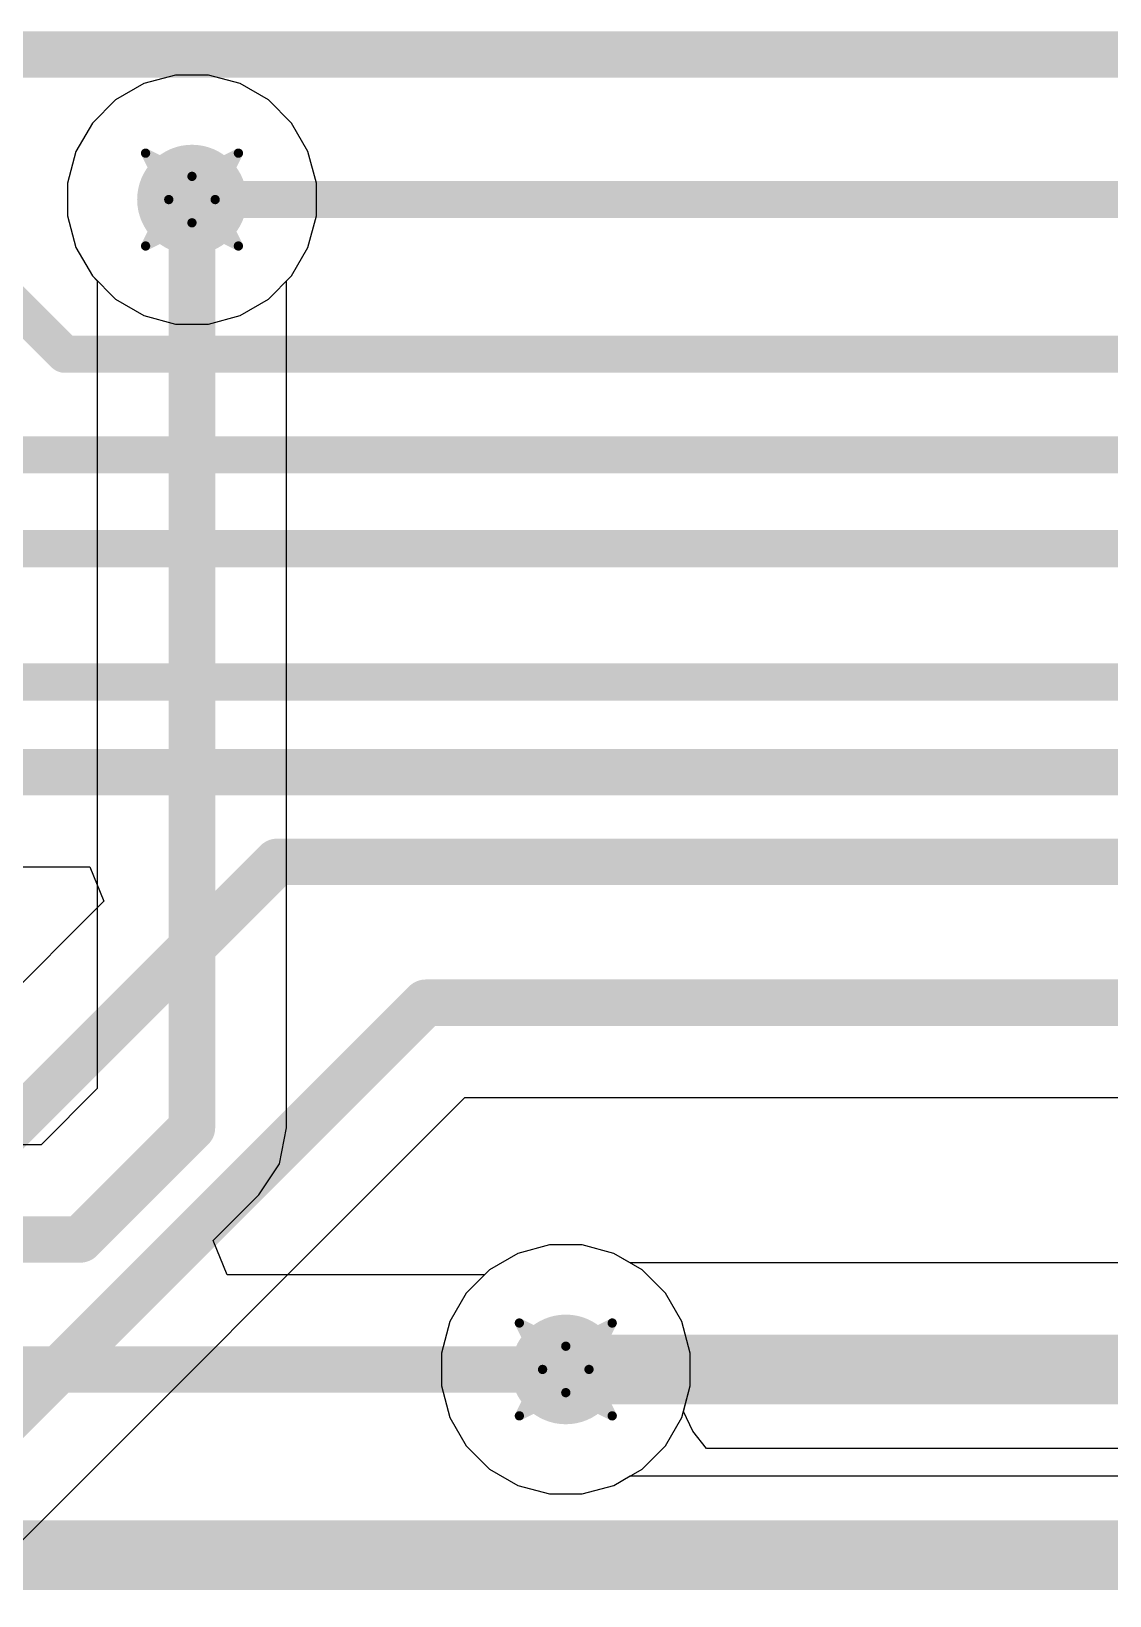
# Model space of a CAD drawing. Header units: inches. Extents: x -36 to 349, y -11 to 240.
# Drawn here: x 102.51 to 108.41, y 56.45 to 65.01 of the extents above; entities that cross this region are included whole.
import ezdxf

# ---------------------------------------------------------------- set-up
doc = ezdxf.new("R2010")
doc.units = ezdxf.units.IN
for name, color, linetype in [('Bottom Layer', 5, 'Continuous'), ('Drill Drawing', 1, 'Continuous'), ('Layer 1', 16, 'Continuous'), ('Layer 2', 76, 'Continuous'), ('Top Layer', 1, 'Continuous'), ('Via Holes', 16, 'Continuous')]:
    doc.layers.add(name, color=color, linetype=linetype)

msp = doc.modelspace()

# ---------------------------------------------------------------- hatches: boundary and pattern name
at = {"layer": 'Bottom Layer'}
h = msp.add_hatch(color=5, dxfattribs=at)
edge = h.paths.add_edge_path()
edge.add_arc((103.387, 64.0842), 0.3, 0, 360)
h = msp.add_hatch(color=5, dxfattribs=at)
edge = h.paths.add_edge_path()
edge.add_arc((105.4324, 57.6834), 0.3, 0, 360)
at = {"layer": 'Layer 1'}
h = msp.add_hatch(color=16, dxfattribs=at)
edge = h.paths.add_edge_path()
edge.add_arc((103.387, 64.0842), 0.3, 0, 360)
h = msp.add_hatch(color=16, dxfattribs=at)
edge = h.paths.add_edge_path()
edge.add_arc((105.4324, 57.6834), 0.3, 0, 360)
at = {"layer": 'Layer 2'}
h = msp.add_hatch(color=76, dxfattribs=at)
edge = h.paths.add_edge_path()
edge.add_arc((103.387, 64.0842), 0.3, 0, 360)
h = msp.add_hatch(color=76, dxfattribs=at)
edge = h.paths.add_edge_path()
edge.add_arc((105.4324, 57.6834), 0.3, 0, 360)
at = {"layer": 'Top Layer'}
h = msp.add_hatch(color=1, dxfattribs=at)
edge = h.paths.add_edge_path()
edge.add_arc((103.387, 64.0842), 0.3, 0, 360)
h = msp.add_hatch(color=1, dxfattribs=at)
edge = h.paths.add_edge_path()
edge.add_arc((105.4324, 57.6834), 0.3, 0, 360)
at = {"layer": 'Via Holes'}
h = msp.add_hatch(color=7, dxfattribs=at)
edge = h.paths.add_edge_path()
edge.add_arc((103.387, 64.0842), 0.15, 0, 360)
h = msp.add_hatch(color=7, dxfattribs=at)
edge = h.paths.add_edge_path()
edge.add_arc((105.4324, 57.6834), 0.15, 0, 360)

# ---------------------------------------------------------------- linework, layer by layer
at = {"layer": 'Bottom Layer'}
for p, q in [((103.1241, 64.7188), (102.9689, 64.6291)), ((103.2973, 64.7652), (103.1241, 64.7188)), ((103.4767, 64.7652), (103.2973, 64.7652)), ((103.6499, 64.7188), (103.4767, 64.7652)), ((103.8051, 64.6291), (103.6499, 64.7188)), ((102.9689, 64.6291), (102.8421, 64.5023)), ((103.9319, 64.5023), (103.8051, 64.6291)), ((102.8421, 64.5023), (102.7524, 64.3471)), ((104.0216, 64.3471), (103.9319, 64.5023)), ((102.7524, 64.3471), (102.706, 64.1739)), ((104.068, 64.1739), (104.0216, 64.3471)), ((102.706, 64.1739), (102.706, 63.9945)), ((104.068, 63.9945), (104.068, 64.1739)), ((102.706, 63.9945), (102.7524, 63.8213)), ((104.0216, 63.8213), (104.068, 63.9945)), ((102.7524, 63.8213), (102.8421, 63.6661)), ((103.9319, 63.6661), (104.0216, 63.8213)), ((102.8421, 63.6661), (102.869, 63.6391)), ((102.869, 63.6391), (102.869, 59.2203)), ((103.905, 63.6391), (103.9319, 63.6661)), ((103.905, 59.0057), (103.905, 63.6391)), ((102.869, 59.2203), (102.5613, 58.9126)), ((103.8655, 58.8075), (103.905, 59.0057)), ((102.5613, 58.9126), (99.7121, 58.9126)), ((103.7532, 58.6395), (103.8655, 58.8075)), ((103.5027, 58.3889), (103.7532, 58.6395)), ((103.7532, 58.6395), (103.7532, 58.6395)), ((103.5803, 58.2014), (103.5027, 58.3889)), ((105.1695, 58.318), (105.0143, 58.2283)), ((105.3427, 58.3644), (105.1695, 58.318)), ((105.5221, 58.3644), (105.3427, 58.3644)), ((105.6953, 58.318), (105.5221, 58.3644)), ((105.8505, 58.2283), (105.6953, 58.318)), ((105.0143, 58.2283), (104.9873, 58.2014)), ((105.9773, 58.1015), (105.8505, 58.2283)), ((104.9873, 58.2014), (103.5803, 58.2014)), ((106.067, 57.9463), (105.9773, 58.1015)), ((106.1134, 57.7731), (106.067, 57.9463)), ((106.1134, 57.5937), (106.1134, 57.7731)), ((106.0757, 57.4531), (106.1134, 57.5937)), ((106.1274, 57.3449), (106.0757, 57.4531)), ((106.203, 57.2501), (106.1274, 57.3449)), ((112.9911, 57.2501), (106.203, 57.2501))]:
    msp.add_line(p, q, dxfattribs=at)
for points in [[(103.387, 59.0057, 0.254, 0.254, 0), (103.387, 64.0842, 0.254, 0.254, 0)], [(102.7759, 58.3946, 0.254, 0.254, 0), (103.387, 59.0057, 0.254, 0.254, 0)], [(94.1269, 58.3946, 0.254, 0.254, 0), (102.7759, 58.3946, 0.254, 0.254, 0)], [(93.5398, 57.6834, 0.254, 0.254, 0), (105.4324, 57.6834, 0.254, 0.254, 0)], [(93.0839, 56.6674, 0.381, 0.381, 0), (113.3438, 56.6674, 0.381, 0.381, 0)]]:
    msp.add_lwpolyline(points, format="xyseb", dxfattribs=at)
for points in [[(103.3235, 64.0842, 0.127, 0.127, 1), (103.4505, 64.0842, 0.127, 0.127, 1)], [(103.3235, 59.0057, 0.127, 0.127, 1), (103.4505, 59.0057, 0.127, 0.127, 1)], [(103.3235, 59.0057, 0.127, 0.127, 1), (103.4505, 59.0057, 0.127, 0.127, 1)], [(102.7124, 58.3946, 0.127, 0.127, 1), (102.8394, 58.3946, 0.127, 0.127, 1)], [(102.7124, 58.3946, 0.127, 0.127, 1), (102.8394, 58.3946, 0.127, 0.127, 1)], [(105.3689, 57.6834, 0.127, 0.127, 1), (105.4959, 57.6834, 0.127, 0.127, 1)]]:
    msp.add_lwpolyline(points, format="xyseb", close=True, dxfattribs=at)
at = {"layer": 'Drill Drawing'}
for points in [[(103.133, 64.3382, 0.0508, 0.0508, 0), (103.387, 64.2112, 0.0508, 0.0508, 0)], [(103.133, 64.3382, 0.0508, 0.0508, 0), (103.26, 64.0842, 0.0508, 0.0508, 0)], [(103.387, 64.2112, 0.0508, 0.0508, 0), (103.641, 64.3382, 0.0508, 0.0508, 0)], [(103.514, 64.0842, 0.0508, 0.0508, 0), (103.641, 64.3382, 0.0508, 0.0508, 0)], [(103.133, 63.8302, 0.0508, 0.0508, 0), (103.26, 64.0842, 0.0508, 0.0508, 0)], [(103.514, 64.0842, 0.0508, 0.0508, 0), (103.641, 63.8302, 0.0508, 0.0508, 0)], [(103.133, 63.8302, 0.0508, 0.0508, 0), (103.387, 63.9572, 0.0508, 0.0508, 0)], [(103.387, 63.9572, 0.0508, 0.0508, 0), (103.641, 63.8302, 0.0508, 0.0508, 0)], [(105.1784, 57.9374, 0.0508, 0.0508, 0), (105.4324, 57.8104, 0.0508, 0.0508, 0)], [(105.1784, 57.9374, 0.0508, 0.0508, 0), (105.3054, 57.6834, 0.0508, 0.0508, 0)], [(105.4324, 57.8104, 0.0508, 0.0508, 0), (105.6864, 57.9374, 0.0508, 0.0508, 0)], [(105.5594, 57.6834, 0.0508, 0.0508, 0), (105.6864, 57.9374, 0.0508, 0.0508, 0)], [(105.1784, 57.4294, 0.0508, 0.0508, 0), (105.3054, 57.6834, 0.0508, 0.0508, 0)], [(105.5594, 57.6834, 0.0508, 0.0508, 0), (105.6864, 57.4294, 0.0508, 0.0508, 0)], [(105.1784, 57.4294, 0.0508, 0.0508, 0), (105.4324, 57.5564, 0.0508, 0.0508, 0)], [(105.4324, 57.5564, 0.0508, 0.0508, 0), (105.6864, 57.4294, 0.0508, 0.0508, 0)]]:
    msp.add_lwpolyline(points, format="xyseb", dxfattribs=at)
for points in [[(103.1203, 64.3382, 0.0254, 0.0254, 1), (103.1457, 64.3382, 0.0254, 0.0254, 1)], [(103.1203, 64.3382, 0.0254, 0.0254, 1), (103.1457, 64.3382, 0.0254, 0.0254, 1)], [(103.6283, 64.3382, 0.0254, 0.0254, 1), (103.6537, 64.3382, 0.0254, 0.0254, 1)], [(103.6283, 64.3382, 0.0254, 0.0254, 1), (103.6537, 64.3382, 0.0254, 0.0254, 1)], [(103.3743, 64.2112, 0.0254, 0.0254, 1), (103.3997, 64.2112, 0.0254, 0.0254, 1)], [(103.3743, 64.2112, 0.0254, 0.0254, 1), (103.3997, 64.2112, 0.0254, 0.0254, 1)], [(103.2473, 64.0842, 0.0254, 0.0254, 1), (103.2727, 64.0842, 0.0254, 0.0254, 1)], [(103.2473, 64.0842, 0.0254, 0.0254, 1), (103.2727, 64.0842, 0.0254, 0.0254, 1)], [(103.5013, 64.0842, 0.0254, 0.0254, 1), (103.5267, 64.0842, 0.0254, 0.0254, 1)], [(103.5013, 64.0842, 0.0254, 0.0254, 1), (103.5267, 64.0842, 0.0254, 0.0254, 1)], [(103.3743, 63.9572, 0.0254, 0.0254, 1), (103.3997, 63.9572, 0.0254, 0.0254, 1)], [(103.3743, 63.9572, 0.0254, 0.0254, 1), (103.3997, 63.9572, 0.0254, 0.0254, 1)], [(103.1203, 63.8302, 0.0254, 0.0254, 1), (103.1457, 63.8302, 0.0254, 0.0254, 1)], [(103.1203, 63.8302, 0.0254, 0.0254, 1), (103.1457, 63.8302, 0.0254, 0.0254, 1)], [(103.6283, 63.8302, 0.0254, 0.0254, 1), (103.6537, 63.8302, 0.0254, 0.0254, 1)], [(103.6283, 63.8302, 0.0254, 0.0254, 1), (103.6537, 63.8302, 0.0254, 0.0254, 1)], [(105.1657, 57.9374, 0.0254, 0.0254, 1), (105.1911, 57.9374, 0.0254, 0.0254, 1)], [(105.1657, 57.9374, 0.0254, 0.0254, 1), (105.1911, 57.9374, 0.0254, 0.0254, 1)], [(105.6737, 57.9374, 0.0254, 0.0254, 1), (105.6991, 57.9374, 0.0254, 0.0254, 1)], [(105.6737, 57.9374, 0.0254, 0.0254, 1), (105.6991, 57.9374, 0.0254, 0.0254, 1)], [(105.4197, 57.8104, 0.0254, 0.0254, 1), (105.4451, 57.8104, 0.0254, 0.0254, 1)], [(105.4197, 57.8104, 0.0254, 0.0254, 1), (105.4451, 57.8104, 0.0254, 0.0254, 1)], [(105.2927, 57.6834, 0.0254, 0.0254, 1), (105.3181, 57.6834, 0.0254, 0.0254, 1)], [(105.2927, 57.6834, 0.0254, 0.0254, 1), (105.3181, 57.6834, 0.0254, 0.0254, 1)], [(105.5467, 57.6834, 0.0254, 0.0254, 1), (105.5721, 57.6834, 0.0254, 0.0254, 1)], [(105.5467, 57.6834, 0.0254, 0.0254, 1), (105.5721, 57.6834, 0.0254, 0.0254, 1)], [(105.4197, 57.5564, 0.0254, 0.0254, 1), (105.4451, 57.5564, 0.0254, 0.0254, 1)], [(105.4197, 57.5564, 0.0254, 0.0254, 1), (105.4451, 57.5564, 0.0254, 0.0254, 1)], [(105.1657, 57.4294, 0.0254, 0.0254, 1), (105.1911, 57.4294, 0.0254, 0.0254, 1)], [(105.1657, 57.4294, 0.0254, 0.0254, 1), (105.1911, 57.4294, 0.0254, 0.0254, 1)], [(105.6737, 57.4294, 0.0254, 0.0254, 1), (105.6991, 57.4294, 0.0254, 0.0254, 1)], [(105.6737, 57.4294, 0.0254, 0.0254, 1), (105.6991, 57.4294, 0.0254, 0.0254, 1)]]:
    msp.add_lwpolyline(points, format="xyseb", close=True, dxfattribs=at)
at = {"layer": 'Layer 1'}
for p, q in [((103.1241, 64.7188), (102.9689, 64.6291)), ((103.2973, 64.7652), (103.1241, 64.7188)), ((103.4767, 64.7652), (103.2973, 64.7652)), ((103.6499, 64.7188), (103.4767, 64.7652)), ((103.8051, 64.6291), (103.6499, 64.7188)), ((102.9689, 64.6291), (102.8421, 64.5023)), ((103.9319, 64.5023), (103.8051, 64.6291)), ((102.8421, 64.5023), (102.7524, 64.3471)), ((104.0216, 64.3471), (103.9319, 64.5023)), ((102.7524, 64.3471), (102.706, 64.1739)), ((104.068, 64.1739), (104.0216, 64.3471)), ((102.706, 64.1739), (102.706, 63.9945)), ((104.068, 63.9945), (104.068, 64.1739)), ((102.706, 63.9945), (102.7524, 63.8213)), ((104.0216, 63.8213), (104.068, 63.9945)), ((102.7524, 63.8213), (102.8421, 63.6661)), ((103.9319, 63.6661), (104.0216, 63.8213)), ((102.8421, 63.6661), (102.9689, 63.5393)), ((103.8051, 63.5393), (103.9319, 63.6661)), ((102.9689, 63.5393), (103.1241, 63.4496)), ((103.6499, 63.4496), (103.8051, 63.5393)), ((103.1241, 63.4496), (103.2973, 63.4032)), ((103.4767, 63.4032), (103.6499, 63.4496)), ((103.2973, 63.4032), (103.4767, 63.4032)), ((105.1695, 58.318), (105.0143, 58.2283)), ((105.3427, 58.3644), (105.1695, 58.318)), ((105.5221, 58.3644), (105.3427, 58.3644)), ((105.6953, 58.318), (105.5221, 58.3644)), ((105.8505, 58.2283), (105.6953, 58.318)), ((105.0143, 58.2283), (104.8875, 58.1015)), ((105.9773, 58.1015), (105.8505, 58.2283)), ((104.8875, 58.1015), (104.7978, 57.9463)), ((106.067, 57.9463), (105.9773, 58.1015)), ((104.7978, 57.9463), (104.7514, 57.7731)), ((106.1134, 57.7731), (106.067, 57.9463)), ((104.7514, 57.7731), (104.7514, 57.5937)), ((106.1134, 57.5937), (106.1134, 57.7731)), ((104.7514, 57.5937), (104.7978, 57.4205)), ((106.067, 57.4205), (106.1134, 57.5937)), ((104.7978, 57.4205), (104.8875, 57.2653)), ((105.9773, 57.2653), (106.067, 57.4205)), ((104.8875, 57.2653), (105.0143, 57.1385)), ((105.8505, 57.1385), (105.9773, 57.2653)), ((105.0143, 57.1385), (105.1695, 57.0488)), ((105.6953, 57.0488), (105.8505, 57.1385)), ((105.1695, 57.0488), (105.3427, 57.0024)), ((105.5221, 57.0024), (105.6953, 57.0488)), ((105.3427, 57.0024), (105.5221, 57.0024))]:
    msp.add_line(p, q, dxfattribs=at)
at = {"layer": 'Layer 2'}
for p, q in [((103.1241, 64.7188), (102.9689, 64.6291)), ((103.2973, 64.7652), (103.1241, 64.7188)), ((103.4767, 64.7652), (103.2973, 64.7652)), ((103.6499, 64.7188), (103.4767, 64.7652)), ((103.8051, 64.6291), (103.6499, 64.7188)), ((102.9689, 64.6291), (102.8421, 64.5023)), ((103.9319, 64.5023), (103.8051, 64.6291)), ((102.8421, 64.5023), (102.7524, 64.3471)), ((104.0216, 64.3471), (103.9319, 64.5023)), ((102.7524, 64.3471), (102.706, 64.1739)), ((104.068, 64.1739), (104.0216, 64.3471)), ((102.706, 64.1739), (102.706, 63.9945)), ((104.068, 63.9945), (104.068, 64.1739)), ((102.706, 63.9945), (102.7524, 63.8213)), ((104.0216, 63.8213), (104.068, 63.9945)), ((102.7524, 63.8213), (102.8421, 63.6661)), ((103.9319, 63.6661), (104.0216, 63.8213)), ((102.8421, 63.6661), (102.9689, 63.5393)), ((103.8051, 63.5393), (103.9319, 63.6661)), ((102.9689, 63.5393), (103.1241, 63.4496)), ((103.6499, 63.4496), (103.8051, 63.5393)), ((103.1241, 63.4496), (103.2973, 63.4032)), ((103.4767, 63.4032), (103.6499, 63.4496)), ((103.2973, 63.4032), (103.4767, 63.4032)), ((105.1695, 58.318), (105.0143, 58.2283)), ((105.3427, 58.3644), (105.1695, 58.318)), ((105.5221, 58.3644), (105.3427, 58.3644)), ((105.6953, 58.318), (105.5221, 58.3644)), ((105.8505, 58.2283), (105.6953, 58.318)), ((105.0143, 58.2283), (104.8875, 58.1015)), ((105.9773, 58.1015), (105.8505, 58.2283)), ((104.8875, 58.1015), (104.7978, 57.9463)), ((106.067, 57.9463), (105.9773, 58.1015)), ((104.7978, 57.9463), (104.7514, 57.7731)), ((106.1134, 57.7731), (106.067, 57.9463)), ((104.7514, 57.7731), (104.7514, 57.5937)), ((106.1134, 57.5937), (106.1134, 57.7731)), ((104.7514, 57.5937), (104.7978, 57.4205)), ((106.067, 57.4205), (106.1134, 57.5937)), ((104.7978, 57.4205), (104.8875, 57.2653)), ((105.9773, 57.2653), (106.067, 57.4205)), ((104.8875, 57.2653), (105.0143, 57.1385)), ((105.8505, 57.1385), (105.9773, 57.2653)), ((105.0143, 57.1385), (105.1695, 57.0488)), ((105.6953, 57.0488), (105.8505, 57.1385)), ((105.1695, 57.0488), (105.3427, 57.0024)), ((105.5221, 57.0024), (105.6953, 57.0488)), ((105.3427, 57.0024), (105.5221, 57.0024))]:
    msp.add_line(p, q, dxfattribs=at)
at = {"layer": 'Top Layer'}
for p, q in [((99.1178, 60.4333), (102.8275, 60.4333)), ((102.8275, 60.4333), (102.9053, 60.2456)), ((102.9053, 60.2456), (100.7835, 58.1238)), ((101.9339, 56.2257), (104.8802, 59.172)), ((104.8802, 59.172), (120.1631, 59.172)), ((105.1695, 58.318), (105.0143, 58.2283)), ((105.3427, 58.3644), (105.1695, 58.318)), ((105.5221, 58.3644), (105.3427, 58.3644)), ((105.6953, 58.318), (105.5221, 58.3644)), ((105.7851, 58.2661), (105.6953, 58.318)), ((105.0143, 58.2283), (104.8875, 58.1015)), ((120.7253, 58.2661), (105.7851, 58.2661)), ((104.8875, 58.1015), (104.7978, 57.9463)), ((104.7978, 57.9463), (104.7514, 57.7731)), ((104.7514, 57.7731), (104.7514, 57.5937)), ((104.7514, 57.5937), (104.7978, 57.4205)), ((104.7978, 57.4205), (104.8875, 57.2653)), ((104.8875, 57.2653), (105.0143, 57.1385)), ((105.0143, 57.1385), (105.1695, 57.0488)), ((105.6953, 57.0488), (105.7851, 57.1007)), ((105.7851, 57.1007), (112.573, 57.1007)), ((105.1695, 57.0488), (105.3427, 57.0024)), ((105.5221, 57.0024), (105.6953, 57.0488)), ((105.3427, 57.0024), (105.5221, 57.0024))]:
    msp.add_line(p, q, dxfattribs=at)
for points in [[(98.6492, 64.878, 0.254, 0.254, 0), (123.2834, 64.878, 0.254, 0.254, 0)], [(103.387, 64.0842, 0.2032, 0.2032, 0), (122.6549, 64.0842, 0.2032, 0.2032, 0)], [(102.0508, 63.878, 0.2032, 0.2032, 0), (102.6908, 63.238, 0.2032, 0.2032, 0)], [(102.6908, 63.238, 0.2032, 0.2032, 0), (122.3547, 63.238, 0.2032, 0.2032, 0)], [(102.3526, 62.6881, 0.2032, 0.2032, 0), (122.0526, 62.6881, 0.2032, 0.2032, 0)], [(101.6486, 62.1745, 0.2032, 0.2032, 0), (121.7243, 62.1745, 0.2032, 0.2032, 0)], [(99.0732, 61.4444, 0.2032, 0.2032, 0), (121.638, 61.4444, 0.2032, 0.2032, 0)], [(98.7222, 60.9513, 0.254, 0.254, 0), (121.2766, 60.9513, 0.254, 0.254, 0)], [(100.9981, 57.6059, 0.254, 0.254, 0), (103.8529, 60.4607, 0.254, 0.254, 0)], [(103.8529, 60.4607, 0.254, 0.254, 0), (121.0059, 60.4607, 0.254, 0.254, 0)], [(101.5677, 56.592, 0.254, 0.254, 0), (104.6657, 59.69, 0.254, 0.254, 0)], [(104.6657, 59.69, 0.254, 0.254, 0), (120.6082, 59.69, 0.254, 0.254, 0)], [(105.4324, 57.6834, 0.381, 0.381, 0), (120.7253, 57.6834, 0.381, 0.381, 0)]]:
    msp.add_lwpolyline(points, format="xyseb", dxfattribs=at)
for points in [[(103.3362, 64.0842, 0.1016, 0.1016, 1), (103.4378, 64.0842, 0.1016, 0.1016, 1)], [(102.64, 63.238, 0.1016, 0.1016, 1), (102.7416, 63.238, 0.1016, 0.1016, 1)], [(102.64, 63.238, 0.1016, 0.1016, 1), (102.7416, 63.238, 0.1016, 0.1016, 1)], [(103.7894, 60.4607, 0.127, 0.127, 1), (103.9164, 60.4607, 0.127, 0.127, 1)], [(103.7894, 60.4607, 0.127, 0.127, 1), (103.9164, 60.4607, 0.127, 0.127, 1)], [(104.6022, 59.69, 0.127, 0.127, 1), (104.7292, 59.69, 0.127, 0.127, 1)], [(104.6022, 59.69, 0.127, 0.127, 1), (104.7292, 59.69, 0.127, 0.127, 1)], [(105.3372, 57.6834, 0.1905, 0.1905, 1), (105.5277, 57.6834, 0.1905, 0.1905, 1)]]:
    msp.add_lwpolyline(points, format="xyseb", close=True, dxfattribs=at)

doc.saveas('drawing.dxf')
